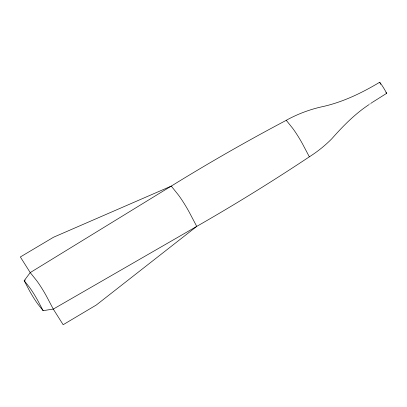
<?xml version="1.0" encoding="UTF-8"?>
<svg xmlns="http://www.w3.org/2000/svg" width="407" height="407" viewBox="0 0 407 407"><rect width="100%" height="100%" fill="white"/><g stroke="black" fill="none" stroke-linecap="round" stroke-linejoin="round"><path stroke-width="0.61" d="M368.879 104.701C354.782 114.062 342.882 126.201 331.746 138.828C325.173 145.447 317.882 151.358 310.017 156.38C273.051 180.967 235.282 204.365 196.734 226.399L53.281 309.096L43.106 310.643L38.116 304.411A16.539 1.887 59.3 0 1 29.513 290.791L24.186 280.693L30.225 272.598L171.271 186.096C208.47 163.11 246.444 141.377 285.103 120.935C297.059 114.169 310.048 109.259 323.494 106.436C343.503 101.842 362.128 92.755 379.67 82.28A9.493 1.084 59.3 0 1 386.65 93.33L372.374 102.335M370.111 103.861L369.698 104.141M370.935 103.302L371.962 102.61M25.265 280.047L24.186 280.693L29.182 286.925A16.539 1.887 59.3 0 1 37.785 300.539L43.106 310.643M286.279 120.314L292.658 128.281A18.981 2.167 59.3 0 1 302.533 143.905L309.335 156.812M386.65 93.33A9.493 1.084 59.3 0 1 386.014 92.552M380.723 84.28A9.493 1.084 59.3 0 1 379.67 82.28M196.734 226.399L96.317 305.001L63.156 324.72L53.281 309.096L46.474 296.189A18.981 2.167 59.3 0 0 36.605 280.56L30.225 272.598L20.35 256.97L53.51 237.25L171.271 186.096L178.459 195.065A20.401 2.33 59.3 0 1 189.067 211.859L196.734 226.399"/></g></svg>
